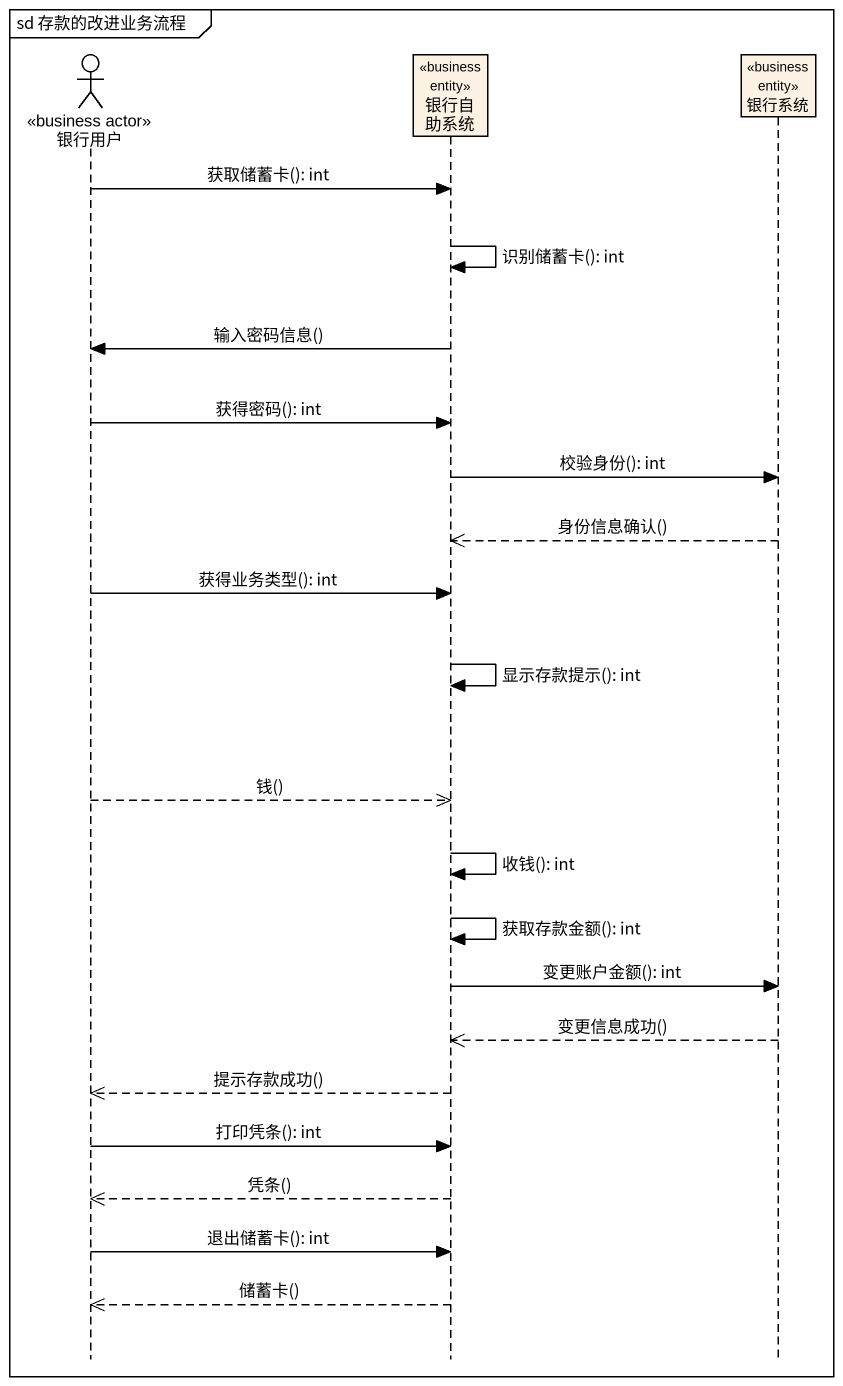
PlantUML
@startuml
mainframe sd 存款的改进业务流程
hide footbox
actor 银行用户 <<business actor>>
participant 银行自助系统 <<business entity>>
participant 银行系统 <<business entity>>

银行用户 -> 银行自助系统 : 获取储蓄卡(): int
银行自助系统 -> 银行自助系统 : 识别储蓄卡(): int
银行自助系统 -> 银行用户 : 输入密码信息()
银行用户 -> 银行自助系统 : 获得密码(): int
银行自助系统 -> 银行系统 : 校验身份(): int
银行系统 -->> 银行自助系统 : 身份信息确认()
银行用户 -> 银行自助系统 : 获得业务类型(): int
银行自助系统 -> 银行自助系统 : 显示存款提示(): int
银行用户 -->> 银行自助系统 : 钱()
银行自助系统 -> 银行自助系统 : 收钱(): int
银行自助系统 -> 银行自助系统 : 获取存款金额(): int
银行自助系统 -> 银行系统 : 变更账户金额(): int
银行系统 -->> 银行自助系统 : 变更信息成功()
银行自助系统 -->> 银行用户 : 提示存款成功()
银行用户 -> 银行自助系统 : 打印凭条(): int
银行自助系统 -->> 银行用户 : 凭条()
银行用户 -> 银行自助系统 : 退出储蓄卡(): int
银行自助系统 -->> 银行用户 : 储蓄卡()
@enduml
